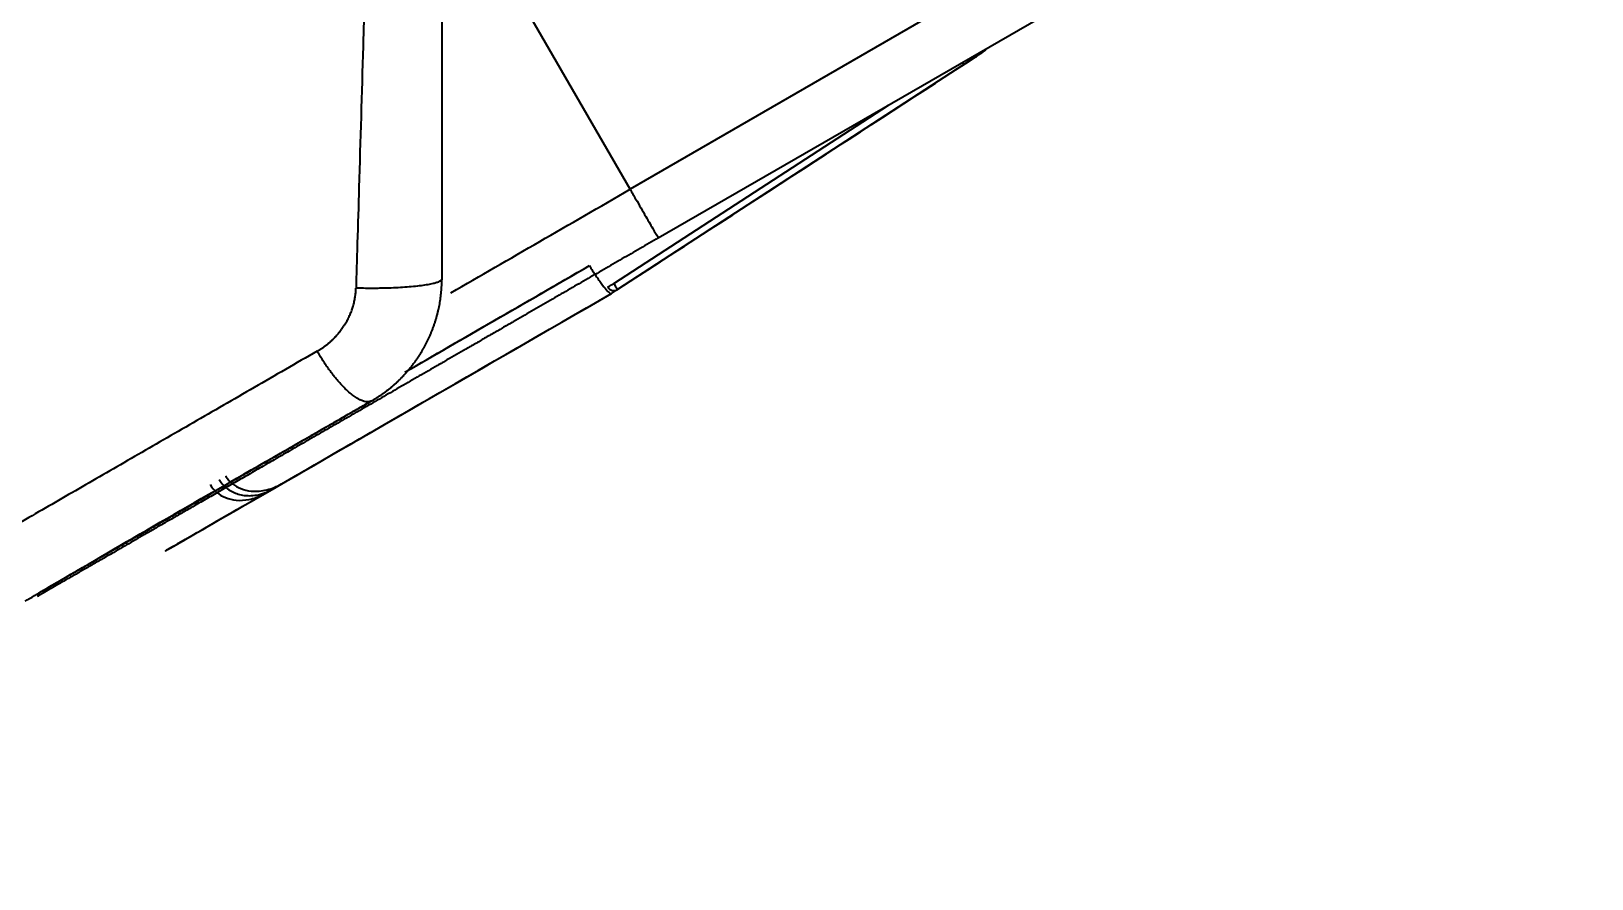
# Model space of a CAD drawing. Header units: millimetres. Extents: x 0 to 2520, y 0 to 1796.
# Drawn here: x 1508.16 to 1530.36, y 1094.21 to 1106.27 of the extents above; entities that cross this region are included whole.
import ezdxf

# ---------------------------------------------------------------- set-up
doc = ezdxf.new("R2010")
doc.units = ezdxf.units.MM
doc.header["$LTSCALE"] = 50
doc.styles.add('style1', font='gbeitc.shx')
doc.styles.add('유형1', font='gbeitc.shx', dxfattribs={"height": 8})
doc.dimstyles.new('ISO-25', dxfattribs={"dimtxt": 2.5, "dimasz": 3, "dimexe": 1.25, "dimexo": 0.5, "dimgap": 1, "dimtad": 3, "dimtoh": 1, "dimdsep": 46, "dimtxsty": '유형1', "dimcen": 2.5, "dimclrd": 5, "dimclre": 5, "dimclrt": 5, "dimadec": 0, "dimazin": 0, "dimtfac": 1, "dimtmove": 0, "dimatfit": 3, "dimfxl": 1, "dimarcsym": 0})

# ---------------------------------------------------------------- blocks, each defined once
blk = doc.blocks.new('*D2')
at = {"color": 2, "linetype": 'Continuous', "lineweight": -2}
for p, q in [((1513.498, 1267.563), (1569.662, 1267.563)), ((1567.162, 1255.563), (1567.162, 772.326)), ((1506.616, 760.326), (1569.662, 760.326))]:
    blk.add_line(p, q, dxfattribs=at)
at = {"color": 2, "linetype": 'Continuous'}
for points in [[(1565.162, 1255.563), (1569.162, 1255.563), (1567.162, 1267.563)], [(1565.162, 772.326), (1569.162, 772.326), (1567.162, 760.326)]]:
    blk.add_solid(points, dxfattribs=at)
at = {"layer": 'Defpoints', "color": 0, "linetype": 'Continuous'}
for p in [(1511.498, 1267.563), (1504.616, 760.326), (1567.162, 760.326)]:
    blk.add_point(p, dxfattribs=at)
at = {"color": 2, "linetype": 'Continuous', "insert": (1558.162, 1013.944), "char_height": 16, "attachment_point": 5, "rotation": 90, "style": 'style1'}
blk.add_mtext('507.24', dxfattribs=at)

msp = doc.modelspace()

# ---------------------------------------------------------------- linework, layer by layer
at = {"color": 7, "linetype": 'Continuous'}
for p, q in [((1517.077, 1103.328), (1525.694, 1108.303)), ((1516.677, 1104.02), (1514.888, 1107.119)), ((1521.178, 1106.619), (1516.677, 1104.02)), ((1521.426, 1105.797), (1521.584, 1105.899)), ((1521.426, 1105.797), (1521.584, 1105.899)), ((1521.426, 1105.797), (1516.498, 1102.596)), ((1521.426, 1105.797), (1521.408, 1105.828)), ((1521.426, 1105.797), (1521.408, 1105.828)), ((1516.443, 1102.68), (1520.351, 1105.218)), ((1516.409, 1102.538), (1516.409, 1102.538)), ((1516.409, 1102.538), (1516.409, 1102.538)), ((1511.483, 1099.695), (1511.582, 1099.752))]:
    msp.add_line(p, q, dxfattribs=at)
msp.add_arc((1516.443, 1102.68), 0.1, 209.9998, 302.9998, dxfattribs=at)
for centre, major_axis, ratio, start_param, end_param in [((1517.249, 1103.086), (-6.971, -4.527), 0.000257, 1.449887, 2.241769), ((1517.249, 1103.086), (-6.971, -4.527), 0.000257, 1.449887, 2.241769), ((1516.677, 1104.024), (-9.57, -5.525), 0.000264, 1.300884, 1.570614), ((1517.003, 1103.46), (-7.621, -4.4), 0.000264, 1.088498, 1.451488), ((1517.003, 1103.46), (-7.621, -4.4), 0.000264, 1.089798, 1.451488), ((1517.253, 1103.027), (7.188, 4.15), 0.000264, 3.803169, 4.594646), ((1517.253, 1103.027), (7.188, 4.15), 0.000264, 3.834088, 4.594646), ((1516.443, 1102.68), (-0.0866, -0.05), 0.000264, 6.283063, 7.853859), ((1516.443, 1102.68), (-0.0545, 0.0839), 0.000136, 1.571054, 3.14185), ((1517.253, 1103.027), (7.188, 4.15), 0.000264, 2.860144, 3.834088), ((1517.253, 1103.027), (7.188, 4.15), 0.000264, 3.365177, 3.780461)]:
    msp.add_ellipse(centre, major_axis=major_axis, ratio=ratio, start_param=start_param, end_param=end_param, dxfattribs=at)
for points, degree, knots in [([(1512.892, 1106.578), (1512.892, 1106.574), (1512.892, 1106.557), (1512.891, 1106.512), (1512.888, 1106.425), (1512.883, 1106.267), (1512.86, 1105.468), (1512.83, 1104.452), (1512.799, 1103.372), (1512.785, 1102.91), (1512.779, 1102.701), (1512.777, 1102.635), (1512.777, 1102.618), (1512.776, 1102.614), (1512.776, 1102.614), (1512.776, 1102.614)], 3, [0, 0, 0, 0, 0.003125, 0.0125, 0.034375, 0.06875, 0.13125, 0.637498, 0.837498, 0.949997, 0.987497, 0.996872, 0.999997, 0.999997, 1, 1, 1, 1]), ([(1521.733, 1106.006), (1521.731, 1106.005), (1521.729, 1106.003), (1521.7, 1105.98), (1521.672, 1105.959), (1521.637, 1105.935), (1521.63, 1105.93), (1521.616, 1105.92), (1521.608, 1105.915), (1521.596, 1105.907), (1521.592, 1105.904), (1521.587, 1105.901), (1521.585, 1105.9), (1521.584, 1105.899)], 3, [0, 0, 0, 0, 0.046116, 0.046116, 0.60457, 0.60457, 0.743532, 0.743532, 0.893717, 0.893717, 0.973273, 0.973273, 1, 1, 1, 1]), ([(1521.733, 1106.006), (1521.731, 1106.005), (1521.729, 1106.003), (1521.7, 1105.98), (1521.672, 1105.959), (1521.637, 1105.935), (1521.63, 1105.93), (1521.616, 1105.92), (1521.608, 1105.915), (1521.596, 1105.907), (1521.592, 1105.904), (1521.587, 1105.901), (1521.585, 1105.9), (1521.584, 1105.899)], 3, [0, 0, 0, 0, 0.046116, 0.046116, 0.60457, 0.60457, 0.743532, 0.743532, 0.893717, 0.893717, 0.973273, 0.973273, 1, 1, 1, 1]), ([(1516.677, 1104.02), (1516.703, 1103.975), (1516.729, 1103.929), (1516.781, 1103.84), (1516.806, 1103.797), (1516.854, 1103.713), (1516.877, 1103.673), (1516.921, 1103.598), (1516.941, 1103.562), (1516.978, 1103.498), (1516.995, 1103.469), (1517.024, 1103.419), (1517.037, 1103.398), (1517.057, 1103.363), (1517.064, 1103.35), (1517.074, 1103.332), (1517.077, 1103.328), (1517.077, 1103.328)], 3, [0, 0, 0, 0, 0.125, 0.125, 0.25, 0.25, 0.375, 0.375, 0.5, 0.5, 0.625, 0.625, 0.75, 0.75, 0.875, 0.875, 1, 1, 1, 1]), ([(1517.077, 1103.328), (1516.322, 1102.892), (1515.577, 1102.462), (1514.796, 1102.01), (1514.049, 1101.58), (1513.278, 1101.134), (1512.57, 1100.726), (1511.85, 1100.311), (1510.594, 1099.586), (1510.08, 1099.289), (1509.575, 1098.998), (1509.197, 1098.779), (1508.832, 1098.569), (1508.597, 1098.434), (1508.374, 1098.305), (1508.276, 1098.249)], 2, [0, 0, 0, 0.125, 0.125, 0.25, 0.25, 0.375, 0.375, 0.5, 0.625, 0.625, 0.75, 0.75, 0.875, 0.875, 1, 1, 1]), ([(1513.998, 1102.742), (1513.998, 1102.742), (1513.998, 1102.74), (1513.997, 1102.736), (1513.993, 1102.727), (1513.98, 1102.717), (1513.961, 1102.706), (1513.934, 1102.695), (1513.888, 1102.681), (1513.82, 1102.667), (1513.73, 1102.652), (1513.624, 1102.639), (1513.504, 1102.628), (1513.376, 1102.62), (1513.25, 1102.615), (1513.138, 1102.612), (1513.057, 1102.611), (1513.013, 1102.611), (1512.998, 1102.611)], 3, [0, 0, 0, 0, 0.003616, 0.018082, 0.079562, 0.144658, 0.188055, 0.245919, 0.318248, 0.405043, 0.491838, 0.578633, 0.665427, 0.752222, 0.839017, 0.911347, 0.96921, 1, 1, 1, 1]), ([(1512.998, 1101.01), (1513.004, 1101.014), (1513.017, 1101.021), (1513.037, 1101.033), (1513.056, 1101.045), (1513.075, 1101.057), (1513.094, 1101.069), (1513.113, 1101.082), (1513.131, 1101.094), (1513.15, 1101.107), (1513.168, 1101.12), (1513.186, 1101.133), (1513.205, 1101.147), (1513.222, 1101.161), (1513.24, 1101.175), (1513.258, 1101.189), (1513.275, 1101.203), (1513.292, 1101.217), (1513.309, 1101.232), (1513.326, 1101.247), (1513.343, 1101.262), (1513.36, 1101.277), (1513.376, 1101.293), (1513.393, 1101.309), (1513.409, 1101.325), (1513.425, 1101.341), (1513.441, 1101.357), (1513.456, 1101.374), (1513.472, 1101.39), (1513.487, 1101.407), (1513.502, 1101.424), (1513.517, 1101.442), (1513.532, 1101.459), (1513.547, 1101.477), (1513.561, 1101.495), (1513.576, 1101.513), (1513.59, 1101.531), (1513.603, 1101.55), (1513.617, 1101.568), (1513.63, 1101.587), (1513.643, 1101.605), (1513.656, 1101.624), (1513.669, 1101.643), (1513.681, 1101.662), (1513.694, 1101.682), (1513.706, 1101.701), (1513.717, 1101.721), (1513.732, 1101.746), (1513.75, 1101.778), (1513.77, 1101.816), (1513.79, 1101.854), (1513.809, 1101.893), (1513.827, 1101.933), (1513.844, 1101.973), (1513.86, 1102.013), (1513.876, 1102.054), (1513.89, 1102.096), (1513.904, 1102.137), (1513.917, 1102.179), (1513.929, 1102.221), (1513.94, 1102.263), (1513.95, 1102.306), (1513.959, 1102.349), (1513.967, 1102.391), (1513.974, 1102.435), (1513.98, 1102.478), (1513.985, 1102.521), (1513.99, 1102.565), (1513.993, 1102.609), (1513.996, 1102.653), (1513.997, 1102.697), (1513.997, 1102.727), (1513.998, 1102.742)], 3, [0, 0, 0, 0, 0.010904, 0.021792, 0.032665, 0.043525, 0.054373, 0.06521, 0.076039, 0.086859, 0.097673, 0.108482, 0.119287, 0.13009, 0.140892, 0.151694, 0.162497, 0.173304, 0.184115, 0.194931, 0.205754, 0.216586, 0.227427, 0.238279, 0.249144, 0.260022, 0.270916, 0.281827, 0.292755, 0.303703, 0.314672, 0.325658, 0.336657, 0.34766, 0.35866, 0.369652, 0.380631, 0.391595, 0.402547, 0.413487, 0.424418, 0.435341, 0.446258, 0.457172, 0.468082, 0.478992, 0.489903, 0.500815, 0.521321, 0.541852, 0.562422, 0.583044, 0.603732, 0.6245, 0.645345, 0.666235, 0.687131, 0.708005, 0.728849, 0.749661, 0.770444, 0.791204, 0.811952, 0.8327, 0.853459, 0.874241, 0.895057, 0.915917, 0.936831, 0.95781, 0.978862, 1, 1, 1, 1]), ([(1516.097, 1102.935), (1516.1, 1102.929), (1516.104, 1102.923), (1516.123, 1102.892), (1516.139, 1102.866), (1516.185, 1102.796), (1516.215, 1102.752), (1516.271, 1102.674), (1516.297, 1102.64), (1516.343, 1102.585), (1516.362, 1102.565), (1516.393, 1102.539), (1516.404, 1102.534), (1516.409, 1102.538)], 3, [0, 0, 0, 0, 0.025878, 0.025878, 0.140543, 0.140543, 0.355474, 0.355474, 0.570339, 0.570339, 0.785168, 0.785168, 1, 1, 1, 1]), ([(1516.097, 1102.935), (1516.1, 1102.929), (1516.104, 1102.923), (1516.123, 1102.892), (1516.139, 1102.866), (1516.185, 1102.796), (1516.215, 1102.752), (1516.271, 1102.674), (1516.297, 1102.64), (1516.343, 1102.585), (1516.362, 1102.565), (1516.393, 1102.539), (1516.404, 1102.534), (1516.409, 1102.538)], 3, [0, 0, 0, 0, 0.025878, 0.025878, 0.140543, 0.140543, 0.355474, 0.355474, 0.570339, 0.570339, 0.785168, 0.785168, 1, 1, 1, 1]), ([(1512.224, 1101.718), (1512.23, 1101.721), (1512.24, 1101.728), (1512.255, 1101.737), (1512.271, 1101.746), (1512.286, 1101.756), (1512.3, 1101.766), (1512.315, 1101.776), (1512.329, 1101.787), (1512.344, 1101.797), (1512.358, 1101.808), (1512.372, 1101.819), (1512.385, 1101.83), (1512.399, 1101.841), (1512.412, 1101.853), (1512.425, 1101.864), (1512.438, 1101.876), (1512.45, 1101.888), (1512.463, 1101.9), (1512.475, 1101.913), (1512.487, 1101.926), (1512.499, 1101.938), (1512.51, 1101.951), (1512.522, 1101.965), (1512.533, 1101.978), (1512.544, 1101.992), (1512.555, 1102.006), (1512.565, 1102.02), (1512.576, 1102.034), (1512.586, 1102.048), (1512.596, 1102.063), (1512.605, 1102.078), (1512.618, 1102.097), (1512.633, 1102.121), (1512.649, 1102.15), (1512.665, 1102.18), (1512.679, 1102.209), (1512.693, 1102.239), (1512.705, 1102.269), (1512.717, 1102.299), (1512.727, 1102.33), (1512.737, 1102.36), (1512.745, 1102.391), (1512.753, 1102.422), (1512.759, 1102.454), (1512.765, 1102.485), (1512.769, 1102.517), (1512.773, 1102.549), (1512.775, 1102.582), (1512.776, 1102.603), (1512.776, 1102.614)], 3, [0, 0, 0, 0, 0.01681, 0.033545, 0.05021, 0.066807, 0.083341, 0.099814, 0.116231, 0.132595, 0.148909, 0.165178, 0.181405, 0.197594, 0.213749, 0.229873, 0.24597, 0.262044, 0.278099, 0.294139, 0.310168, 0.32619, 0.342207, 0.358226, 0.374248, 0.390279, 0.406322, 0.422381, 0.43846, 0.454563, 0.470693, 0.486854, 0.503051, 0.533712, 0.564056, 0.594109, 0.623898, 0.653449, 0.68279, 0.711948, 0.740954, 0.769835, 0.798621, 0.827343, 0.85603, 0.884713, 0.913421, 0.942185, 0.971035, 1, 1, 1, 1]), ([(1512.224, 1101.718), (1511.922, 1101.544), (1511.623, 1101.371), (1511.181, 1101.116), (1511.034, 1101.031), (1510.745, 1100.864), (1510.601, 1100.781), (1510.176, 1100.536), (1509.899, 1100.376), (1509.356, 1100.063), (1509.091, 1099.91), (1508.574, 1099.611), (1508.321, 1099.465), (1507.952, 1099.252), (1507.83, 1099.182), (1507.651, 1099.078), (1507.591, 1099.044), (1507.474, 1098.976), (1507.182, 1098.807), (1506.906, 1098.648), (1506.482, 1098.403), (1506.28, 1098.286), (1505.894, 1098.064), (1505.711, 1097.958), (1505.451, 1097.808), (1505.367, 1097.759), (1505.204, 1097.665), (1505.125, 1097.619), (1504.896, 1097.488), (1504.757, 1097.407), (1504.502, 1097.26), (1504.386, 1097.193), (1504.179, 1097.074), (1504.088, 1097.021), (1503.97, 1096.953), (1503.934, 1096.932), (1503.868, 1096.894), (1503.838, 1096.877), (1503.785, 1096.846), (1503.762, 1096.833), (1503.723, 1096.81), (1503.706, 1096.801), (1503.668, 1096.778), (1503.655, 1096.771), (1503.656, 1096.772), (1503.67, 1096.78), (1503.711, 1096.803), (1503.728, 1096.813), (1503.758, 1096.831), (1503.769, 1096.837), (1503.793, 1096.851), (1503.806, 1096.858), (1503.873, 1096.897), (1503.941, 1096.936), (1504.1, 1097.028), (1504.192, 1097.081), (1504.4, 1097.201), (1504.516, 1097.268), (1504.709, 1097.38), (1504.776, 1097.418), (1504.917, 1097.5), (1504.99, 1097.542), (1505.109, 1097.61), (1505.152, 1097.635), (1505.196, 1097.661)], 3, [0, 0, 0, 0, 0.044893, 0.044893, 0.067339, 0.067339, 0.089786, 0.089786, 0.134679, 0.134679, 0.179571, 0.179571, 0.224464, 0.224464, 0.246911, 0.246911, 0.258134, 0.258134, 0.269357, 0.31425, 0.31425, 0.359143, 0.359143, 0.404036, 0.404036, 0.426482, 0.426482, 0.448929, 0.448929, 0.493822, 0.493822, 0.538714, 0.538714, 0.583607, 0.583607, 0.606054, 0.606054, 0.6285, 0.6285, 0.650947, 0.650947, 0.673393, 0.673393, 0.718286, 0.718286, 0.763179, 0.763179, 0.785625, 0.785625, 0.796848, 0.796848, 0.808072, 0.808072, 0.852965, 0.852965, 0.897857, 0.897857, 0.94275, 0.94275, 0.965197, 0.965197, 0.987643, 0.987643, 1, 1, 1, 1]), ([(1512.998, 1101.01), (1512.997, 1101.009), (1512.995, 1101.009), (1512.993, 1101.007), (1512.981, 1101.002), (1512.963, 1100.996), (1512.932, 1100.995), (1512.902, 1100.999), (1512.871, 1101.009), (1512.844, 1101.019), (1512.813, 1101.035), (1512.774, 1101.059), (1512.721, 1101.097), (1512.658, 1101.15), (1512.593, 1101.214), (1512.535, 1101.278), (1512.488, 1101.333), (1512.45, 1101.381), (1512.416, 1101.425), (1512.383, 1101.47), (1512.346, 1101.524), (1512.304, 1101.586), (1512.268, 1101.645), (1512.245, 1101.684), (1512.234, 1101.702), (1512.229, 1101.711), (1512.226, 1101.716), (1512.224, 1101.718), (1512.224, 1101.718), (1512.224, 1101.718)], 3, [0, 0, 0, 0, 0.003124, 0.012496, 0.021869, 0.087475, 0.131212, 0.199942, 0.237431, 0.27492, 0.31241, 0.362395, 0.424877, 0.499855, 0.574834, 0.637316, 0.687301, 0.72479, 0.762279, 0.799769, 0.837258, 0.893491, 0.949725, 0.977842, 0.987214, 0.995025, 0.999711, 0.999711, 1, 1, 1, 1]), ([(1508.068, 1098.164), (1508.154, 1098.213), (1508.583, 1098.461), (1509.661, 1099.096), (1511.259, 1100.012), (1512.403, 1100.669), (1512.998, 1101.01)], 3, [0, 0, 0, 0, 0.085071, 0.397042, 0.699702, 1, 1, 1, 1]), ([(1512.998, 1101.01), (1512.145, 1100.518), (1511.348, 1100.058), (1510.553, 1099.599), (1509.83, 1099.181), (1509.098, 1098.758), (1508.354, 1098.329), (1508.253, 1098.271)], 2, [0, 0, 0, 0.316481, 0.316481, 0.632961, 0.632961, 0.949442, 1, 1, 1]), ([(1510.828, 1099.894), (1510.841, 1099.872), (1510.855, 1099.852), (1510.908, 1099.789), (1510.954, 1099.752), (1511.053, 1099.698), (1511.107, 1099.68), (1511.227, 1099.659), (1511.295, 1099.66), (1511.438, 1099.684), (1511.514, 1099.712), (1511.582, 1099.752)], 3, [0, 0, 0, 0, 0.087272, 0.087272, 0.288934, 0.288934, 0.484582, 0.484582, 0.720628, 0.720628, 1, 1, 1, 1]), ([(1510.919, 1099.946), (1510.921, 1099.942), (1510.924, 1099.937), (1510.951, 1099.895), (1510.982, 1099.86), (1511.054, 1099.803), (1511.095, 1099.78), (1511.185, 1099.745), (1511.236, 1099.733), (1511.361, 1099.722), (1511.437, 1099.729), (1511.582, 1099.764), (1511.653, 1099.793), (1511.719, 1099.831), (1511.72, 1099.832), (1511.721, 1099.832)], 3, [0, 0, 0, 0, 0.0171, 0.0171, 0.169575, 0.169575, 0.322692, 0.322692, 0.493883, 0.493883, 0.744004, 0.744004, 0.99711, 0.99711, 1, 1, 1, 1]), ([(1510.702, 1099.821), (1510.726, 1099.779), (1510.759, 1099.74), (1510.833, 1099.678), (1510.876, 1099.652), (1510.97, 1099.615), (1511.021, 1099.603), (1511.132, 1099.593), (1511.194, 1099.597), (1511.323, 1099.621), (1511.391, 1099.646), (1511.464, 1099.684), (1511.474, 1099.689), (1511.483, 1099.695)], 3, [0, 0, 0, 0, 0.16781, 0.16781, 0.334872, 0.334872, 0.512057, 0.512057, 0.718536, 0.718536, 0.963399, 0.963399, 1, 1, 1, 1])]:
    msp.add_open_spline(points, degree=degree, knots=knots, dxfattribs=at)
for points, degree in [([(1513.998, 1106.639), (1513.998, 1104.661), (1513.998, 1102.742)], 2), ([(1521.584, 1105.899), (1521.636, 1105.932), (1521.686, 1105.967), (1521.735, 1106.004)], 3), ([(1521.584, 1105.899), (1521.636, 1105.932), (1521.686, 1105.967), (1521.735, 1106.004)], 3), ([(1512.998, 1102.611), (1512.92, 1102.611), (1512.846, 1102.612), (1512.776, 1102.614)], 3), ([(1508.244, 1098.231), (1508.254, 1098.237), (1508.265, 1098.243), (1508.276, 1098.249)], 3), ([(1508.276, 1098.249), (1508.258, 1098.238), (1508.244, 1098.231)], 2)]:
    msp.add_open_spline(points, degree=degree, dxfattribs=at)

# ---------------------------------------------------------------- dimensions: what is measured, and where the dimension line sits
dim = msp.add_linear_dim(base=(1567.162, 760.326), p1=(1511.498, 1267.563), p2=(1504.616, 760.326), angle=90, dimstyle='ISO-25', override={"dimtxt": 16, "dimasz": 12, "dimexe": 2.5, "dimexo": 2, "dimtoh": 0, "dimtxsty": 'style1', "dimcen": -1, "dimclrd": 2, "dimclre": 2, "dimclrt": 2}, dxfattribs=at)
dim.commit()
dim.dimension.update_dxf_attribs({"geometry": '*D2', "text_midpoint": (1558.162, 1013.944)})

doc.saveas('drawing.dxf')
